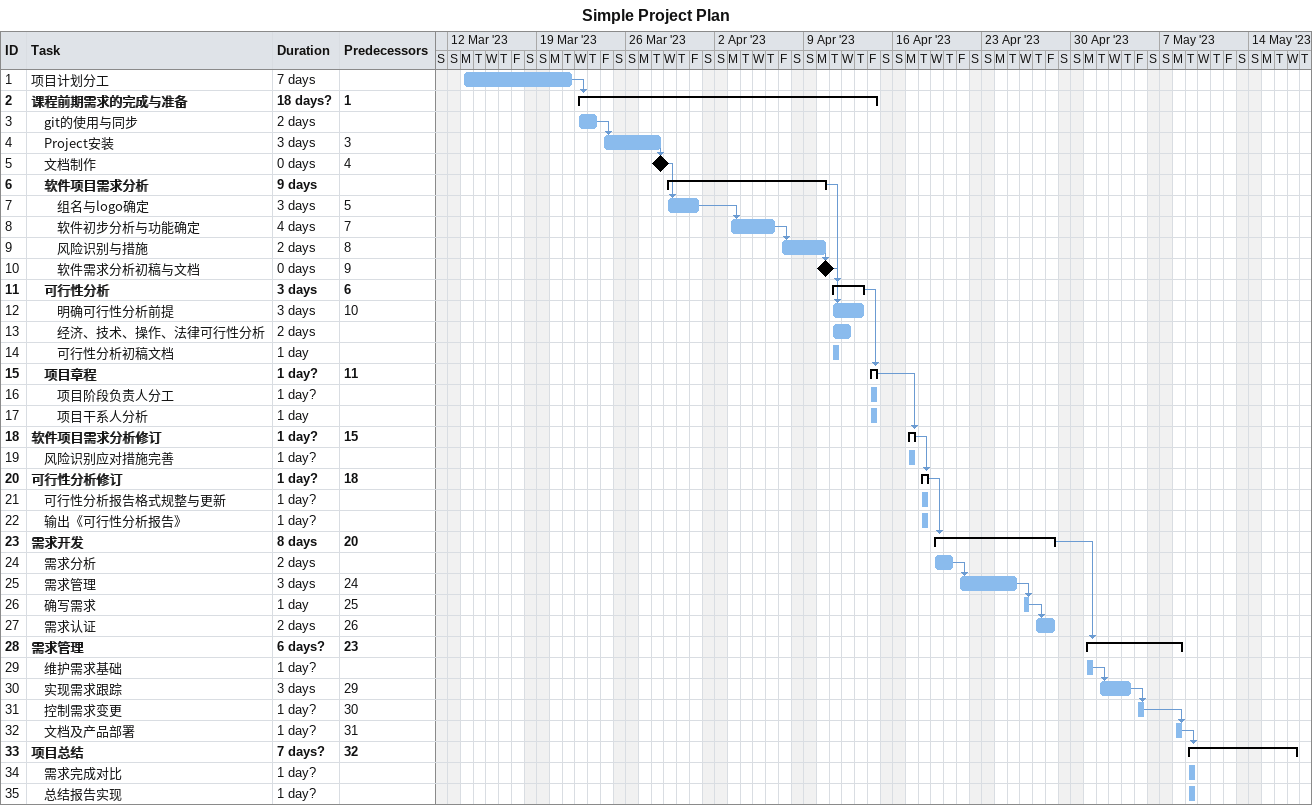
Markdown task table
Simple Project Plan

| ID | Level | Task | Duration | Start | Finish | Predecessors |
|---|---|---|---|---|---|---|
| 1 | 1 | 项目计划分工 | 7d | 2023-03-13 | 2023-03-21 |  |
| 2 | 1 | **课程前期需求的完成与准备** | 18d? | 2023-03-22 | 2023-04-14 | 1 |
| 3 | 2 | git的使用与同步 | 2d | 2023-03-22 | 2023-03-23 |  |
| 4 | 2 | Project安装 | 3d | 2023-03-24 | 2023-03-28 | 3 |
| 5 | 2 | 文档制作 | 0d | 2023-03-28 | 2023-03-28 | 4 |
| 6 | 2 | **软件项目需求分析** | 9d | 2023-03-29 | 2023-04-10 |  |
| 7 | 3 | 组名与logo确定 | 3d | 2023-03-29 | 2023-03-31 | 5 |
| 8 | 3 | 软件初步分析与功能确定 | 4d | 2023-04-03 | 2023-04-06 | 7 |
| 9 | 3 | 风险识别与措施 | 2d | 2023-04-07 | 2023-04-10 | 8 |
| 10 | 3 | 软件需求分析初稿与文档 | 0d | 2023-04-10 | 2023-04-10 | 9 |
| 11 | 2 | **可行性分析** | 3d | 2023-04-11 | 2023-04-13 | 6 |
| 12 | 3 | 明确可行性分析前提 | 3d | 2023-04-11 | 2023-04-13 | 10 |
| 13 | 3 | 经济、技术、操作、法律可行性分析 | 2d | 2023-04-11 | 2023-04-12 |  |
| 14 | 3 | 可行性分析初稿文档 | 1d | 2023-04-11 | 2023-04-11 |  |
| 15 | 2 | **项目章程** | 1d? | 2023-04-14 | 2023-04-14 | 11 |
| 16 | 3 | 项目阶段负责人分工 | 1d? | 2023-04-14 | 2023-04-14 |  |
| 17 | 3 | 项目干系人分析 | 1d | 2023-04-14 | 2023-04-14 |  |
| 18 | 1 | **软件项目需求分析修订** | 1d? | 2023-04-17 | 2023-04-17 | 15 |
| 19 | 2 | 风险识别应对措施完善 | 1d? | 2023-04-17 | 2023-04-17 |  |
| 20 | 1 | **可行性分析修订** | 1d? | 2023-04-18 | 2023-04-18 | 18 |
| 21 | 2 | 可行性分析报告格式规整与更新 | 1d? | 2023-04-18 | 2023-04-18 |  |
| 22 | 2 | 输出《可行性分析报告》 | 1d? | 2023-04-18 | 2023-04-18 |  |
| 23 | 1 | **需求开发** | 8d | 2023-04-19 | 2023-04-28 | 20 |
| 24 | 2 | 需求分析 | 2d | 2023-04-19 | 2023-04-20 |  |
| 25 | 2 | 需求管理 | 3d | 2023-04-21 | 2023-04-25 | 24 |
| 26 | 2 | 确写需求 | 1d | 2023-04-26 | 2023-04-26 | 25 |
| 27 | 2 | 需求认证 | 2d | 2023-04-27 | 2023-04-28 | 26 |
| 28 | 1 | **需求管理** | 6d? | 2023-05-01 | 2023-05-08 | 23 |
| 29 | 2 | 维护需求基础 | 1d? | 2023-05-01 | 2023-05-01 |  |
| 30 | 2 | 实现需求跟踪 | 3d | 2023-05-02 | 2023-05-04 | 29 |
| 31 | 2 | 控制需求变更 | 1d? | 2023-05-05 | 2023-05-05 | 30 |
| 32 | 2 | 文档及产品部署 | 1d? | 2023-05-08 | 2023-05-08 | 31 |
| 33 | 1 | **项目总结** | 7d? | 2023-05-09 | 2023-05-17 | 32 |
| 34 | 2 | 需求完成对比 | 1d? | 2023-05-09 | 2023-05-09 |  |
| 35 | 2 | 总结报告实现 | 1d? | 2023-05-09 | 2023-05-09 |  |
